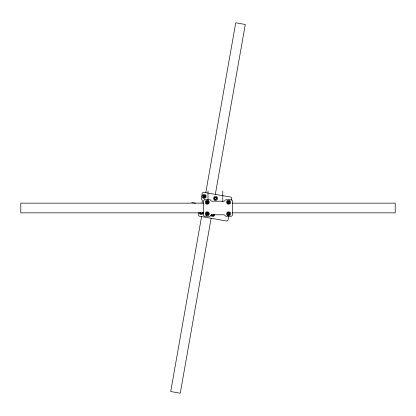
<?xml version="1.0" encoding="UTF-8"?>
<svg xmlns="http://www.w3.org/2000/svg" width="416" height="416" viewBox="0 0 416 416"><rect width="100%" height="100%" fill="white"/><g stroke="black" fill="none" stroke-linecap="round" stroke-linejoin="round"><path stroke-width="0.62" d="M205.187 196.352L205.187 196.342A1.045 1.045 0 0 0 203.653 195.426A1.045 1.045 0 0 0 203.596 197.231A1.045 1.045 0 0 0 205.187 196.378L205.13 196.69M214.568 198.375L214.63 198M198.838 212.477L198.39 215.025L199.176 216.148L226.876 221.036L227.999 220.246L228.774 215.852M201.984 203.018L202.431 200.476L201.25 198.791L202.264 193.055L203.388 192.27L231.088 197.153L231.873 198.276L231.54 200.164M201.542 216.694L170.716 391.513L180.268 393.198L211.094 218.379M204.906 197.621L205.244 195.718M205.8 192.535L235.732 22.802L245.284 24.487L215.353 194.22M214.458 199.306L214.791 197.397M228.998 214.599L229.33 212.716M207.636 203.154L207.964 203.148M228.972 203.154L229.299 203.148A1.212 1.212 0 0 0 229.174 201.115M228.056 212.846L227.906 212.852A1.212 1.212 0 0 0 227.999 214.874M203.616 203.148L20.8 203.148L20.8 212.852L203.616 212.852M206.05 203.148L208 203.148A1.212 1.212 0 0 0 207.834 201.115M227.5 203.148L230.1 203.148M232.05 203.148L395.2 203.148L395.2 212.852L232.05 212.852M206.05 212.852L208 212.852A1.212 1.212 0 0 1 207.849 214.874M227.5 212.852L230.1 212.852M207.984 212.852L207.678 212.846M229.154 212.846L229.32 212.852A1.212 1.212 0 0 1 229.19 214.874M228.212 203.154L227.906 203.148A1.212 1.212 0 0 1 228.015 201.115M206.877 203.154L206.528 203.148A1.212 1.212 0 0 1 206.118 202.602M191.729 202.524L195.442 203.18M222.773 191.027L222.773 201.713M208 191.027L208 199.826M208 201.084L208 202.972M202.311 212.763A1.045 1.045 0 0 1 200.257 212.774M213.772 214.417A1.045 1.045 0 0 1 212.748 215.644A1.045 1.045 0 0 1 211.718 214.422M203.284 212.789A2.012 2.012 0 0 1 199.285 212.805M214.744 214.38A2.012 2.012 0 0 1 210.839 215.249M213.626 214.432A0.9 0.9 0 0 1 212.753 215.498A0.9 0.9 0 0 1 211.864 214.448M202.155 212.8A0.9 0.9 0 0 1 200.413 212.81M206.658 214.874A1.212 1.212 0 0 1 206.133 214.287M206.144 213.335A1.212 1.212 0 0 1 206.528 212.852M206.118 201.755A1.212 1.212 0 0 1 206.674 201.115M204.344 199.758L203.377 200.725L203.377 215.275L204.344 216.242L210.163 216.242L211.619 214.791L224.229 214.791L225.685 216.242L231.504 216.242L232.471 215.275L232.471 200.725L231.504 199.758L225.685 199.758L224.229 201.209L211.619 201.209L210.163 199.758L204.344 199.758M215.062 199.254A1.045 1.045 0 0 0 216.653 198.396A1.045 1.045 0 0 0 215.114 197.449A1.045 1.045 0 0 0 215.062 199.254M203.086 198.052A2.012 2.012 0 0 0 206.159 196.409A2.012 2.012 0 0 0 203.195 194.568A2.012 2.012 0 0 0 203.086 198.052M214.547 200.075A2.012 2.012 0 0 0 217.62 198.427A2.012 2.012 0 0 0 214.656 196.591A2.012 2.012 0 0 0 214.547 200.075M215.14 199.129A0.9 0.9 0 0 0 216.507 198.39A0.9 0.9 0 0 0 215.181 197.574A0.9 0.9 0 0 0 215.14 199.129M203.674 197.106A0.9 0.9 0 0 0 205.041 196.373A0.9 0.9 0 0 0 203.72 195.551A0.9 0.9 0 0 0 203.674 197.106M228.072 203.081A1.045 1.045 0 0 0 229.637 202.181A1.045 1.045 0 0 0 228.072 201.276A1.045 1.045 0 0 0 228.072 203.081M228.072 214.724A1.045 1.045 0 0 0 229.637 213.819A1.045 1.045 0 0 0 228.072 212.919A1.045 1.045 0 0 0 228.072 214.724M206.731 214.724A1.045 1.045 0 0 0 208.296 213.819A1.045 1.045 0 0 0 206.731 212.919A1.045 1.045 0 0 0 206.731 214.724M206.731 203.081A1.045 1.045 0 0 0 208.296 202.181A1.045 1.045 0 0 0 206.731 201.276A1.045 1.045 0 0 0 206.731 203.081M206.128 203.845A2.012 2.012 0 0 0 209.264 202.322A2.012 2.012 0 0 0 206.378 200.372A2.012 2.012 0 0 0 206.128 203.845M206.248 215.561A2.012 2.012 0 0 0 209.269 213.819A2.012 2.012 0 0 0 206.248 212.077A2.012 2.012 0 0 0 206.248 215.561M227.588 215.561A2.012 2.012 0 0 0 230.604 213.819A2.012 2.012 0 0 0 227.588 212.077A2.012 2.012 0 0 0 227.588 215.561M227.588 203.923A2.012 2.012 0 0 0 230.604 202.181A2.012 2.012 0 0 0 227.588 200.439A2.012 2.012 0 0 0 227.588 203.923M228.145 214.599A0.9 0.9 0 0 0 229.492 213.819A0.9 0.9 0 0 0 228.145 213.044A0.9 0.9 0 0 0 228.145 214.599M228.145 202.956A0.9 0.9 0 0 0 229.492 202.181A0.9 0.9 0 0 0 228.145 201.401A0.9 0.9 0 0 0 228.145 202.956M206.752 202.925A0.9 0.9 0 0 0 208.151 202.244A0.9 0.9 0 0 0 206.861 201.375A0.9 0.9 0 0 0 206.752 202.925M206.752 214.562A0.9 0.9 0 0 0 208.151 213.881A0.9 0.9 0 0 0 206.861 213.013A0.9 0.9 0 0 0 206.752 214.562"/></g></svg>
